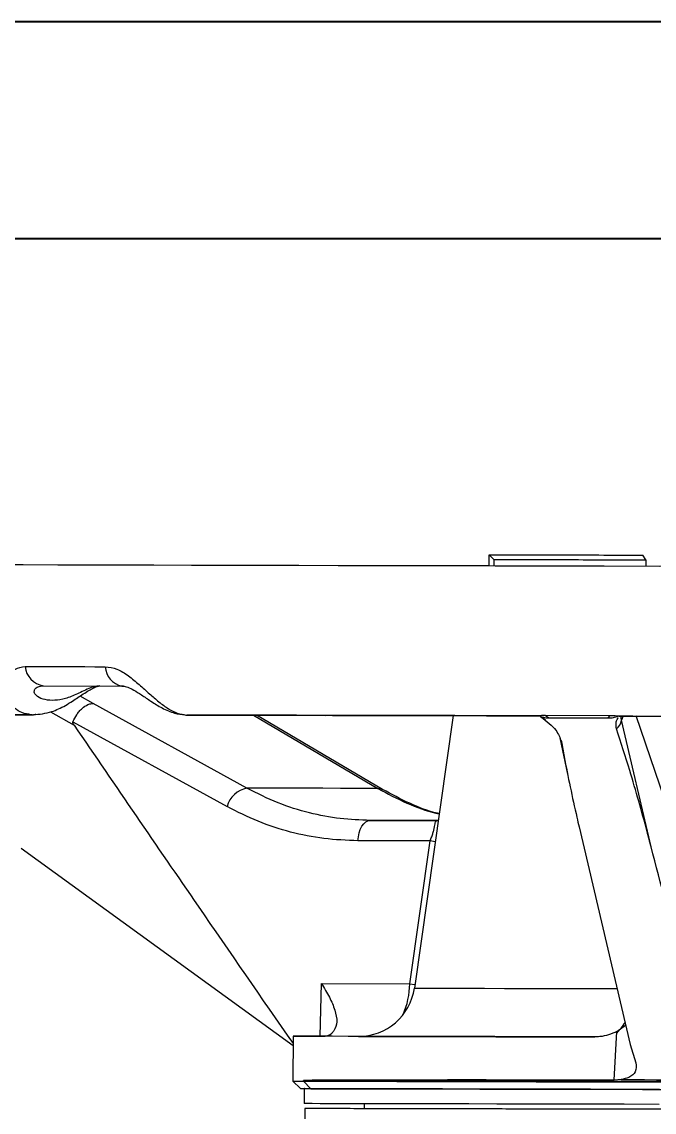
# Model space of a CAD drawing. Header units: millimetres. Extents: x 2136 to 4572, y 748 to 2471.
# Drawn here: x 2877.5 to 2962, y 2325.6 to 2471.2 of the extents above; entities that cross this region are included whole.
import ezdxf

# ---------------------------------------------------------------- set-up
doc = ezdxf.new("R2010")
doc.units = ezdxf.units.MM
doc.layers.add('AM_BOR', color=7, linetype='Continuous', lineweight=50)
doc.layers.add('粗实线', color=7, linetype='Continuous', lineweight=40)

# ---------------------------------------------------------------- blocks, each defined once
blk = doc.blocks.new('rA3')
at = {"layer": '粗实线'}
for p, q in [((753.384, 421.26), (333.384, 421.26)), ((748.384, 416.26), (358.384, 416.26))]:
    blk.add_line(p, q, dxfattribs=at)

msp = doc.modelspace()

# ---------------------------------------------------------------- linework, layer by layer
at = {"color": 7, "linetype": 'Continuous', "lineweight": 25}
for p, q in [((2939.913, 2398.528), (2939.916, 2400.024)), ((2939.916, 2400.024), (2940.55, 2399.39)), ((2940.55, 2399.39), (2940.548, 2398.526)), ((2960.821, 2399.361), (2960.427, 2399.987)), ((2960.821, 2399.361), (2960.819, 2398.483)), ((2964.75, 2398.476), (2960.819, 2398.485)), ((2880.365, 2382.52), (2890.848, 2382.497)), ((2887.044, 2380.155), (2885.293, 2381.162)), ((2890.848, 2382.497), (2891.327, 2382.427)), ((2907.568, 2368.858), (2887.044, 2380.155)), ((2878.726, 2378.669), (2879.362, 2378.742)), ((2881.353, 2379.058), (2884.485, 2377.257)), ((2899.633, 2378.614), (2900.294, 2378.612)), ((2908.45, 2378.597), (2925.036, 2368.821)), ((2925.692, 2368.675), (2908.844, 2378.596)), ((2935.116, 2378.539), (2929.922, 2342.145)), ((2946.672, 2378.515), (2946.832, 2378.4)), ((2947.453, 2377.926), (2946.832, 2378.4)), ((2947.372, 2378.596), (2956.011, 2378.578)), ((2947.372, 2378.596), (2947.863, 2378.245)), ((2947.863, 2378.245), (2955.763, 2378.228)), ((2956.011, 2378.578), (2955.763, 2378.228)), ((2957.294, 2378.499), (2957.244, 2378.492)), ((2957.587, 2377.92), (2957.512, 2378.528)), ((2957.8, 2378.497), (2957.587, 2377.92)), ((2966.879, 2356.986), (2959.533, 2378.494)), ((2884.337, 2377.727), (2904.906, 2366.397)), ((2961.547, 2361.02), (2957.587, 2377.92)), ((2949.349, 2375.568), (2950.376, 2370.735)), ((2924.039, 2364.543), (2932.894, 2364.524)), ((2932.895, 2364.524), (2931.233, 2364.528)), ((2933.117, 2364.527), (2932.894, 2364.524)), ((2932.894, 2364.524), (2933.116, 2364.524)), ((2951.921, 2363.686), (2958.726, 2334.612)), ((2913.718, 2334.45), (2877.428, 2360.782)), ((2932.026, 2361.81), (2922.395, 2361.83)), ((2929.314, 2342.736), (2932.026, 2361.81)), ((2932.713, 2361.7), (2932.026, 2361.81)), ((2917.348, 2335.716), (2917.527, 2342.762)), ((2917.527, 2342.762), (2929.314, 2342.736)), ((2929.314, 2342.736), (2929.992, 2342.635)), ((2956.63, 2329.864), (2956.986, 2336.341)), ((2956.986, 2336.341), (2958.121, 2337.195)), ((2913.72, 2335.723), (2913.708, 2329.723)), ((2922.524, 2335.705), (2918, 2335.714)), ((2958.726, 2334.612), (2959.518, 2332.158)), ((2913.708, 2329.723), (2914.705, 2328.721)), ((2915.126, 2329.72), (2915.126, 2329.824)), ((2916.105, 2328.718), (2915.126, 2329.72)), ((2915.205, 2328.72), (2915.201, 2326.72)), ((2957.545, 2329.929), (2956.63, 2329.864)), ((2915.3, 2326.061), (2914.974, 2304.693)), ((2923.201, 2326.703), (2923.2, 2326.044))]:
    msp.add_line(p, q, dxfattribs=at)
at = {"color": 7, "linetype": 'Continuous', "lineweight": 25, "flags": 128}
for points in [[(2939.913, 2398.529), (2935.348, 2398.539), (2928.256, 2398.554), (2921.301, 2398.569), (2914.496, 2398.584), (2907.858, 2398.598), (2901.402, 2398.612), (2895.141, 2398.625), (2889.09, 2398.638), (2883.263, 2398.65), (2877.672, 2398.662), (2872.33, 2398.674)], [(2962.658, 2398.479), (2955.272, 2398.495), (2947.96, 2398.511), (2940.738, 2398.526), (2933.621, 2398.541), (2926.626, 2398.556), (2919.768, 2398.571), (2913.061, 2398.585), (2906.522, 2398.599), (2900.163, 2398.613), (2893.999, 2398.626), (2888.044, 2398.639), (2882.31, 2398.651), (2876.81, 2398.663)], [(2877.928, 2385.101), (2879.23, 2385.098), (2880.543, 2385.096), (2881.866, 2385.093), (2883.201, 2385.09), (2884.547, 2385.087), (2885.903, 2385.084), (2887.269, 2385.081), (2888.646, 2385.078)], [(2871.115, 2378.675), (2872.076, 2378.673), (2873.045, 2378.671), (2874.024, 2378.669), (2875.011, 2378.667), (2876.007, 2378.665), (2877.011, 2378.662), (2878.025, 2378.66), (2879.046, 2378.658)], [(2908.787, 2378.596), (2912.244, 2378.588), (2918.007, 2378.576)], [(2925.036, 2368.821), (2922.502, 2368.826), (2920.061, 2368.831), (2917.718, 2368.836), (2915.475, 2368.841), (2913.335, 2368.845), (2911.303, 2368.85), (2909.379, 2368.854), (2907.568, 2368.858)], [(2925.036, 2368.821), (2925.393, 2368.793), (2925.691, 2368.676)], [(2922.395, 2361.83), (2922.444, 2362.369), (2922.549, 2362.882), (2922.707, 2363.351), (2922.913, 2363.76), (2923.158, 2364.093), (2923.434, 2364.341), (2923.731, 2364.492), (2924.039, 2364.543)], [(2929.922, 2342.145), (2929.934, 2342.145), (2930.212, 2342.144), (2930.853, 2342.143), (2931.854, 2342.141), (2933.209, 2342.138), (2934.909, 2342.134), (2936.943, 2342.13), (2939.3, 2342.125), (2941.964, 2342.119), (2944.919, 2342.113), (2948.146, 2342.106), (2951.626, 2342.098), (2955.336, 2342.09), (2956.932, 2342.087)], [(2954.04, 2335.637), (2949.38, 2335.647), (2944.92, 2335.656), (2940.684, 2335.665), (2936.693, 2335.674), (2932.968, 2335.682), (2929.528, 2335.689), (2926.39, 2335.696), (2923.57, 2335.702), (2921.083, 2335.707), (2918.941, 2335.712), (2917.156, 2335.716), (2915.736, 2335.719), (2914.689, 2335.721), (2914.02, 2335.723), (2913.732, 2335.723), (2913.828, 2335.723), (2914.306, 2335.722), (2915.164, 2335.72), (2916.397, 2335.718), (2918, 2335.714)], [(2913.708, 2329.723), (2913.807, 2329.723), (2914.276, 2329.722), (2915.126, 2329.72)], [(2914.705, 2328.721), (2914.804, 2328.721), (2915.266, 2328.72), (2916.105, 2328.718)], [(2915.126, 2329.824), (2916.346, 2329.821), (2917.92, 2329.818), (2919.839, 2329.813), (2922.095, 2329.809), (2924.676, 2329.803), (2927.57, 2329.797), (2930.763, 2329.79), (2934.238, 2329.783), (2937.98, 2329.774), (2941.97, 2329.766), (2946.189, 2329.757), (2950.615, 2329.747), (2955.227, 2329.738), (2960.003, 2329.727), (2964.92, 2329.717)], [(2915.126, 2329.72), (2916.346, 2329.718), (2917.92, 2329.714), (2919.839, 2329.71), (2922.094, 2329.705), (2924.676, 2329.7), (2927.57, 2329.693), (2930.762, 2329.687), (2934.238, 2329.679), (2937.98, 2329.671), (2941.97, 2329.663), (2946.188, 2329.654), (2950.614, 2329.644), (2955.227, 2329.634), (2960.003, 2329.624), (2964.919, 2329.613)], [(2962.642, 2328.618), (2957.963, 2328.628), (2953.43, 2328.638), (2949.065, 2328.647), (2944.89, 2328.656), (2940.923, 2328.665), (2937.184, 2328.673), (2933.69, 2328.68), (2930.458, 2328.687), (2927.504, 2328.694), (2924.842, 2328.699), (2922.484, 2328.704), (2920.442, 2328.709), (2918.725, 2328.712), (2917.341, 2328.715), (2916.298, 2328.718), (2915.599, 2328.719), (2915.249, 2328.72), (2915.205, 2328.72)], [(2916.105, 2328.718), (2917.308, 2328.715), (2918.861, 2328.712), (2920.755, 2328.708), (2922.981, 2328.703), (2925.527, 2328.698), (2928.383, 2328.692), (2931.533, 2328.685), (2934.963, 2328.678), (2938.655, 2328.67), (2942.591, 2328.661), (2946.754, 2328.652), (2951.121, 2328.643), (2955.672, 2328.633), (2960.384, 2328.623), (2965.235, 2328.613)], [(2957.545, 2329.929), (2959.1, 2329.926), (2960.67, 2329.923), (2962.255, 2329.919), (2963.853, 2329.916), (2965.464, 2329.912), (2967.086, 2329.909), (2968.719, 2329.905), (2970.363, 2329.902)], [(2962.638, 2326.618), (2957.958, 2326.628), (2953.426, 2326.638), (2949.061, 2326.647), (2944.885, 2326.656), (2940.918, 2326.665), (2937.179, 2326.673), (2933.686, 2326.68), (2930.454, 2326.687), (2927.5, 2326.694), (2924.838, 2326.699), (2922.48, 2326.704), (2920.438, 2326.709), (2918.72, 2326.712), (2917.337, 2326.715), (2916.293, 2326.718), (2915.595, 2326.719), (2915.245, 2326.72), (2915.201, 2326.72)]]:
    msp.add_lwpolyline(points, dxfattribs=at)
at = {"color": 7, "linetype": 'Continuous', "lineweight": 25}
for centre, radius, start, end in [((2880.847, 2385.416), 2.936, 186.15778, 260.55338), ((2891.452, 2385.242), 2.811, 183.34508, 257.57607), ((2955.785, 2378.199), 1.823, 308.25504, 351.17437), ((2950.796, 2375.918), 1.488, 193.75442, 213.93144), ((2908.236, 2365.466), 3.457, 101.14062, 164.37777), ((2922.497, 2343.205), 7.5, 269.87751, 351.87751), ((2918.168, 2342.977), 11.149, 336.94632, 358.7596), ((2953.763, 2339.872), 4.862, 309.67622, 331.69155)]:
    msp.add_arc(centre, radius, start, end, dxfattribs=at)
for points, knots in [([(2939.916, 2400.024), (2943.282, 2400.018), (2950.031, 2400.006), (2956.956, 2399.994), (2960.427, 2399.987)], [0, 0, 0, 0, 0.4988559, 1, 1, 1, 1]), ([(2940.55, 2399.39), (2943.877, 2399.386), (2950.546, 2399.377), (2957.391, 2399.366), (2960.821, 2399.361)], [0, 0, 0, 0, 0.498853, 1, 1, 1, 1]), ([(2878.726, 2378.669), (2878.314, 2378.735), (2877.51, 2378.863), (2876.487, 2379.49), (2875.839, 2380.238), (2875.493, 2380.953), (2875.324, 2381.517), (2875.253, 2382.11), (2875.302, 2382.933), (2875.657, 2383.923), (2876.563, 2384.894), (2877.474, 2385.032), (2877.928, 2385.101)], [0, 0, 0, 0, 0.1279194, 0.2496295, 0.3801702, 0.4412122, 0.4997079, 0.5635745, 0.6245684, 0.7496421, 0.8750234, 1, 1, 1, 1]), ([(2888.646, 2385.078), (2889.165, 2385.007), (2890.205, 2384.865), (2891.762, 2383.89), (2893.205, 2382.691), (2894.545, 2381.456), (2895.839, 2380.327), (2897.07, 2379.438), (2898.284, 2378.812), (2899.02, 2378.688), (2899.397, 2378.624)], [0, 0, 0, 0, 0.1246272, 0.2497104, 0.374925, 0.4997457, 0.6192737, 0.7500197, 0.8719212, 1, 1, 1, 1]), ([(2879.018, 2378.658), (2879.847, 2378.741), (2881.304, 2378.887), (2883.055, 2379.734), (2884.437, 2380.571), (2885.5, 2381.307), (2886.451, 2381.926), (2887.105, 2382.285), (2887.598, 2382.476), (2887.79, 2382.494), (2887.89, 2382.504)], [0, 0, 0, 0, 0.2415564, 0.4249346, 0.5252436, 0.6744027, 0.7537852, 0.8323048, 0.9129608, 1, 1, 1, 1]), ([(2887.907, 2382.504), (2887.644, 2382.481), (2887.118, 2382.435), (2886.241, 2382.082), (2885.347, 2381.642), (2884.215, 2381.108), (2882.935, 2380.685), (2881.548, 2380.533), (2880.298, 2380.693), (2879.443, 2381.12), (2879.121, 2381.652), (2879.201, 2382.093), (2879.639, 2382.45), (2880.123, 2382.496), (2880.365, 2382.52)], [0, 0, 0, 0, 0.0625989, 0.1249044, 0.1872263, 0.2496806, 0.3746119, 0.4998044, 0.6249986, 0.7497987, 0.815171, 0.8749227, 0.9374287, 1, 1, 1, 1]), ([(2890.519, 2382.537), (2890.68, 2382.539), (2891.01, 2382.544), (2891.662, 2382.354), (2892.508, 2381.945), (2893.573, 2381.265), (2894.838, 2380.392), (2896.299, 2379.503), (2897.835, 2378.813), (2898.847, 2378.714), (2899.316, 2378.667)], [0, 0, 0, 0, 0.0763522, 0.1570102, 0.2470379, 0.356597, 0.4925526, 0.6555134, 0.8402738, 1, 1, 1, 1]), ([(2884.337, 2377.727), (2884.49, 2378.048), (2884.724, 2378.543), (2885.172, 2379.121), (2885.664, 2379.63), (2886.25, 2380.021), (2886.722, 2380.149), (2886.954, 2380.16), (2887.021, 2380.156), (2887.044, 2380.155)], [0, 0, 0, 0, 0.2389954, 0.3678324, 0.4996781, 0.7489725, 0.9246806, 0.9739408, 1, 1, 1, 1]), ([(2867.82, 2378.694), (2869.567, 2378.69), (2873.065, 2378.682), (2876.838, 2378.674), (2878.726, 2378.669)], [0, 0, 0, 0, 0.4994076, 1, 1, 1, 1]), ([(2878.884, 2378.661), (2877.004, 2378.665), (2873.239, 2378.673), (2869.748, 2378.681), (2868, 2378.685)], [0, 0, 0, 0, 0.4994087, 1, 1, 1, 1]), ([(2878.884, 2378.661), (2879.037, 2378.671), (2879.22, 2378.683), (2879.342, 2378.734), (2879.362, 2378.742)], [0, 0, 0, 0, 0.8392278, 1, 1, 1, 1]), ([(2899.204, 2378.648), (2899.11, 2378.654), (2898.979, 2378.662), (2898.836, 2378.692), (2898.795, 2378.7)], [0, 0, 0, 0, 0.7059466, 1, 1, 1, 1]), ([(2899.397, 2378.624), (2903.012, 2378.616), (2910.279, 2378.6), (2921.9, 2378.575), (2934.017, 2378.549), (2942.436, 2378.53), (2946.667, 2378.521)], [0, 0, 0, 0, 0.2462727, 0.4950304, 0.7462729, 1, 1, 1, 1]), ([(2946.672, 2378.515), (2943.469, 2378.521), (2937.05, 2378.535), (2928.315, 2378.554), (2920.394, 2378.571), (2913.262, 2378.586), (2906.277, 2378.601), (2901.782, 2378.611), (2899.534, 2378.616)], [0, 0, 0, 0, 0.1923729, 0.3854946, 0.5383615, 0.6912284, 0.8456142, 1, 1, 1, 1]), ([(2946.667, 2378.521), (2946.676, 2378.53), (2946.692, 2378.543), (2946.843, 2378.574), (2947.062, 2378.592), (2947.259, 2378.597), (2947.359, 2378.596), (2947.372, 2378.596)], [0, 0, 0, 0, 0.3360223, 0.5579813, 0.7819403, 0.9725676, 1, 1, 1, 1]), ([(2946.667, 2378.521), (2946.777, 2378.465), (2947.051, 2378.324), (2947.489, 2378.254), (2947.789, 2378.247), (2947.863, 2378.245)], [0, 0, 0, 0, 0.33920621, 0.83862702, 1, 1, 1, 1]), ([(2946.833, 2378.4), (2947.586, 2377.804), (2948.933, 2376.739), (2949.369, 2375.592), (2949.561, 2375.087)], [0, 0, 0, 0, 0.55969458, 1, 1, 1, 1]), ([(2955.763, 2378.228), (2956.015, 2378.239), (2956.494, 2378.26), (2956.935, 2378.422), (2957.143, 2378.499)], [0, 0, 0, 0, 0.5274406, 1, 1, 1, 1]), ([(2956.011, 2378.578), (2956.112, 2378.577), (2956.314, 2378.574), (2956.602, 2378.555), (2956.884, 2378.527), (2957.044, 2378.508), (2957.13, 2378.5), (2957.143, 2378.499)], [0, 0, 0, 0, 0.2100208, 0.4214812, 0.6107455, 0.9424452, 1, 1, 1, 1]), ([(2956.914, 2376.768), (2956.865, 2377.089), (2956.783, 2377.62), (2957.05, 2378.104), (2957.155, 2378.295)], [0, 0, 0, 0, 0.6047847, 1, 1, 1, 1]), ([(2957.143, 2378.499), (2959.779, 2378.493), (2965.05, 2378.482), (2970.38, 2378.471), (2973.045, 2378.465)], [0, 0, 0, 0, 0.5001571, 1, 1, 1, 1]), ([(2957.244, 2378.492), (2959.859, 2378.486), (2965.086, 2378.475), (2970.372, 2378.464), (2973.014, 2378.458)], [0, 0, 0, 0, 0.5001595, 1, 1, 1, 1]), ([(2884.485, 2377.257), (2884.456, 2377.302), (2884.395, 2377.396), (2884.337, 2377.526), (2884.32, 2377.634), (2884.324, 2377.69), (2884.334, 2377.718), (2884.337, 2377.727)], [0, 0, 0, 0, 0.3325712, 0.6879646, 0.8313814, 0.949784, 1, 1, 1, 1]), ([(2884.485, 2377.257), (2890, 2369.194), (2899.716, 2354.989), (2909.491, 2340.85), (2913.718, 2334.737)], [0, 0, 0, 0, 0.5675786, 1, 1, 1, 1]), ([(2961.547, 2361.02), (2961.367, 2361.7), (2960.47, 2365.098), (2958.999, 2370.347), (2957.515, 2374.918), (2956.914, 2376.768)], [0, 0, 0, 0, 0.1295721, 0.6478768, 1, 1, 1, 1]), ([(2949.561, 2375.087), (2949.683, 2374.412), (2950.292, 2371.039), (2951.102, 2367.238), (2951.823, 2364.111), (2951.921, 2363.686)], [0, 0, 0, 0, 0.1776255, 0.8881599, 1, 1, 1, 1]), ([(2924.039, 2364.543), (2922.698, 2364.592), (2919.961, 2364.692), (2915.838, 2365.496), (2911.643, 2366.8), (2908.943, 2368.163), (2907.568, 2368.858)], [0, 0, 0, 0, 0.2354209, 0.48057, 0.7354347, 1, 1, 1, 1]), ([(2925.036, 2368.821), (2926.33, 2368.138), (2928.868, 2366.797), (2931.644, 2365.75), (2933.101, 2365.463), (2933.246, 2365.435)], [0, 0, 0, 0, 0.4830694, 0.9484274, 1, 1, 1, 1]), ([(2933.25, 2365.463), (2933.168, 2365.48), (2931.832, 2365.756), (2929.28, 2366.763), (2926.89, 2368.037), (2925.692, 2368.675)], [0, 0, 0, 0, 0.0316795, 0.5146214, 1, 1, 1, 1]), ([(2922.395, 2361.83), (2920.874, 2361.889), (2917.841, 2362.007), (2913.378, 2362.919), (2909.029, 2364.31), (2906.28, 2365.701), (2904.906, 2366.397)], [0, 0, 0, 0, 0.2514799, 0.5012785, 0.7507527, 1, 1, 1, 1]), ([(2932.026, 2361.81), (2932.101, 2361.988), (2932.247, 2362.336), (2932.419, 2362.869), (2932.542, 2363.351), (2932.657, 2363.905), (2932.743, 2364.408), (2932.843, 2364.485), (2932.894, 2364.524)], [0, 0, 0, 0, 0.1251651, 0.2440023, 0.362149, 0.4834229, 0.7377951, 1, 1, 1, 1]), ([(2969.378, 2331.105), (2968.073, 2336.086), (2965.461, 2346.049), (2962.852, 2356.03), (2961.547, 2361.02)], [0, 0, 0, 0, 0.4999998, 1, 1, 1, 1]), ([(2917.527, 2342.762), (2917.9, 2342.152), (2918.643, 2340.935), (2919.351, 2339.206), (2919.708, 2337.587), (2919.344, 2336.811), (2919.162, 2336.423)], [0, 0, 0, 0, 0.2505535, 0.5002592, 0.7500542, 1, 1, 1, 1]), ([(2918, 2335.714), (2918.303, 2335.788), (2918.691, 2335.882), (2919.077, 2336.326), (2919.162, 2336.423)], [0, 0, 0, 0, 0.7808049, 1, 1, 1, 1]), ([(2956.986, 2336.341), (2956.229, 2336.045), (2955.261, 2335.666), (2954.26, 2335.642), (2954.04, 2335.637)], [0, 0, 0, 0, 0.7807887, 1, 1, 1, 1]), ([(2922.562, 2335.704), (2922.538, 2335.704), (2922.426, 2335.705), (2923.071, 2335.703), (2924.55, 2335.7), (2926.958, 2335.695), (2930.171, 2335.688), (2934.151, 2335.679), (2938.776, 2335.669), (2943.949, 2335.658), (2949.028, 2335.648), (2952.551, 2335.64), (2954.041, 2335.637)], [0, 0, 0, 0, 0.0298522, 0.1417815, 0.2546514, 0.3682744, 0.4818904, 0.5947604, 0.7066966, 0.8153979, 0.9219292, 1, 1, 1, 1]), ([(2959.518, 2332.158), (2959.559, 2331.751), (2959.636, 2330.997), (2958.782, 2330.225), (2957.899, 2330.014), (2957.545, 2329.929)], [0, 0, 0, 0, 0.413014, 0.7645313, 1, 1, 1, 1]), ([(2956.63, 2329.864), (2954.773, 2329.867), (2951.059, 2329.871), (2945.755, 2329.875), (2940.691, 2329.877), (2935.979, 2329.878), (2931.685, 2329.876), (2927.788, 2329.872), (2924.287, 2329.866), (2920.724, 2329.857), (2917.374, 2329.844), (2915.88, 2329.83), (2915.126, 2329.824)], [0, 0, 0, 0, 0.0890148, 0.1780296, 0.2696304, 0.3612313, 0.4502461, 0.5392609, 0.6308618, 0.7224627, 0.8600618, 1, 1, 1, 1])]:
    msp.add_open_spline(points, degree=3, knots=knots, dxfattribs=at)
for points in [[(2931.233, 2364.528), (2929.913, 2364.53), (2927.271, 2364.536), (2925.117, 2364.541), (2924.039, 2364.543)], [(3062.099, 2325.747), (3061.978, 2325.748), (3061.736, 2325.748), (3059.786, 2325.752), (3056.71, 2325.759), (3052.446, 2325.768), (3047.098, 2325.779), (3040.749, 2325.793), (3033.51, 2325.808), (3025.504, 2325.825), (3016.869, 2325.844), (3007.751, 2325.863), (2998.308, 2325.883), (2988.7, 2325.904), (2979.092, 2325.924), (2969.648, 2325.945), (2960.53, 2325.964), (2951.895, 2325.983), (2943.889, 2326), (2936.65, 2326.015), (2930.301, 2326.029), (2924.953, 2326.04), (2920.689, 2326.05), (2917.613, 2326.056), (2915.663, 2326.06), (2915.421, 2326.061), (2915.3, 2326.061)], [(2988.7, 2325.904), (2985.842, 2325.91), (2980.126, 2325.922), (2971.698, 2325.94), (2963.562, 2325.958), (2955.856, 2325.974), (2948.712, 2325.99), (2942.252, 2326.003), (2936.586, 2326.016), (2931.814, 2326.026), (2928.009, 2326.034), (2925.264, 2326.04), (2923.524, 2326.044), (2923.308, 2326.044), (2923.2, 2326.044)]]:
    msp.add_open_spline(points, degree=3, dxfattribs=at)

# ---------------------------------------------------------------- block references
at = {"layer": 'AM_BOR', "xscale": 5.80078125, "yscale": 5.80078125, "zscale": 5.80078125}
msp.add_blockref('rA3', (201.961, 27.575), dxfattribs=at)

doc.saveas('drawing.dxf')
